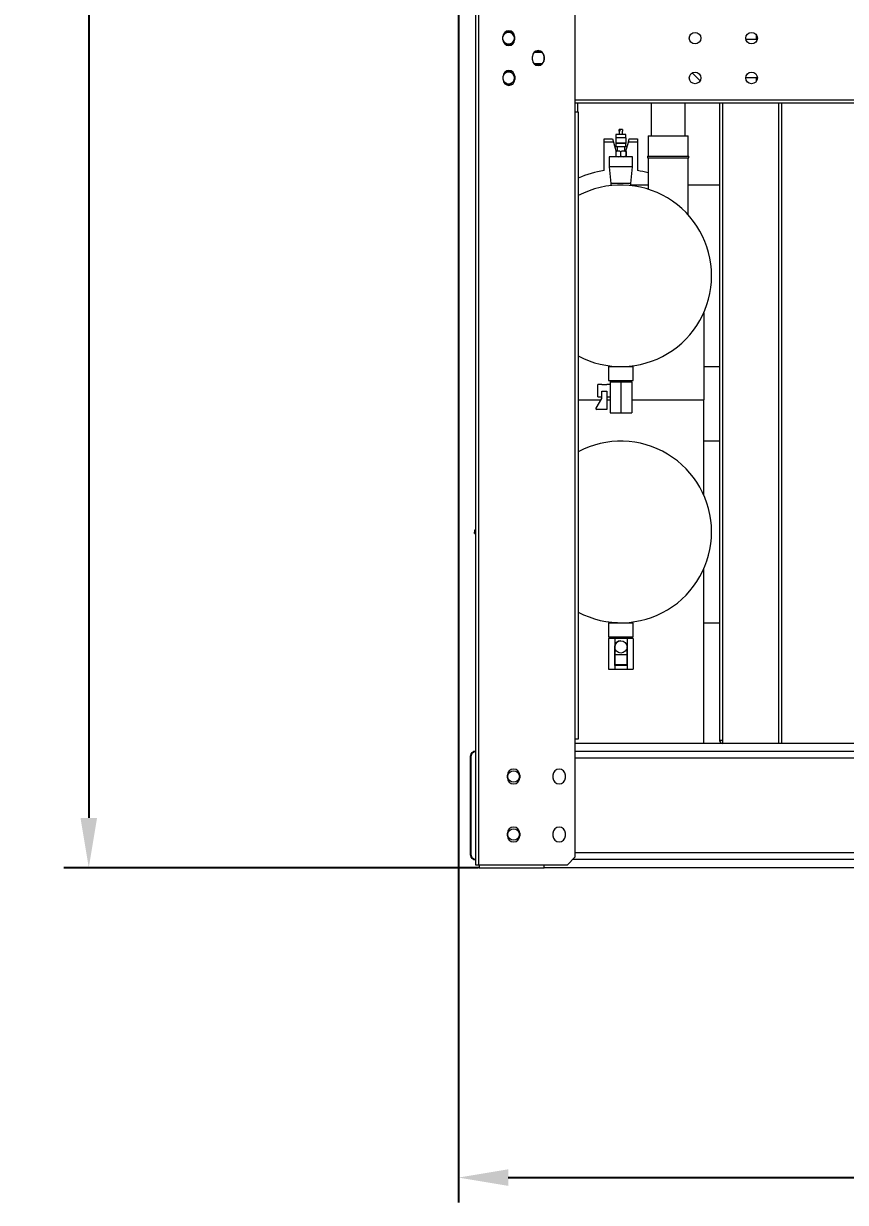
# Model space of a CAD drawing. Header units: millimetres. Extents: x 113490 to 142599, y -20467 to 115.
# Drawn here: x 136550 to 137542, y -8733 to -7311 of the extents above; entities that cross this region are included whole.
import ezdxf

# ---------------------------------------------------------------- set-up
doc = ezdxf.new("R2010")
doc.units = ezdxf.units.MM
doc.layers.add('DV2_0', color=7, linetype='Continuous')
doc.styles.get("Standard").update_dxf_attribs({"font": 'msyh.ttf'})
doc.dimstyles.new('ISO-25', dxfattribs={"dimtxt": 2.5, "dimasz": 2.5, "dimexe": 1.25, "dimexo": 0.625, "dimtad": 1, "dimtxsty": 'Standard', "dimcen": 2.5, "dimadec": 0, "dimazin": 0, "dimtfac": 1, "dimtmove": 0, "dimatfit": 3, "dimfxl": 1, "dimarcsym": 0})

# ---------------------------------------------------------------- blocks, each defined once
blk = doc.blocks.new('*D16')
at = {"color": 0, "lineweight": -2}
for p, q in [((137075, -7126.9), (137075, -8732.8)), ((139355, -7126.9), (139355, -8732.8)), ((137135, -8702.8), (139295, -8702.8))]:
    blk.add_line(p, q, dxfattribs=at)
at = {"color": 0}
for points in [[(137135, -8692.8), (137135, -8712.8), (137075, -8702.8)], [(139295, -8692.8), (139295, -8712.8), (139355, -8702.8)]]:
    blk.add_solid(points, dxfattribs=at)
at = {"layer": 'Defpoints', "color": 0}
for p in [(137075, -7125.9), (139355, -7125.9), (139355, -8702.8)]:
    blk.add_point(p, dxfattribs=at)
at = {"color": 0, "insert": (138215, -8656.9), "char_height": 50, "attachment_point": 5}
blk.add_mtext('2270', dxfattribs=at)
blk = doc.blocks.new('*D17')
at = {"color": 0, "lineweight": -2}
for p, q in [((137147, -5770.2), (136598.8, -5770.2)), ((136628.8, -5830.2), (136628.8, -8269)), ((137099, -8329), (136598.8, -8329))]:
    blk.add_line(p, q, dxfattribs=at)
at = {"color": 0}
for points in [[(136618.8, -5830.2), (136638.8, -5830.2), (136628.8, -5770.2)], [(136618.8, -8269), (136638.8, -8269), (136628.8, -8329)]]:
    blk.add_solid(points, dxfattribs=at)
at = {"layer": 'Defpoints', "color": 0}
for p in [(137148, -5770.2), (136628.8, -8329), (137100, -8329)]:
    blk.add_point(p, dxfattribs=at)
at = {"color": 0, "insert": (136582.9, -7049.6), "char_height": 50, "attachment_point": 5, "rotation": 90}
blk.add_mtext('2560', dxfattribs=at)

msp = doc.modelspace()

# ---------------------------------------------------------------- linework, layer by layer
for p, q in [((137096, -8189), (137095, -8189)), ((137090, -8314), (137090, -8194)), ((137096, -8319), (137095, -8319))]:
    msp.add_line(p, q)
for centre, start, end in [((137095, -8194), 90, 180), ((137095, -8314), 180, 270)]:
    msp.add_arc(centre, 5, start, end)
at = {"layer": 'DV2_0', "color": 7, "linetype": 'Continuous', "lineweight": 15}
for p, q in [((137096, -8326), (137096, -6153)), ((137216, -7417.4), (137216, -7287.4)), ((137133.7, -7320.9), (137138.7, -7320.9)), ((137128.7, -7330.4), (137128.7, -7326.4)), ((137138.7, -7335.9), (137133.7, -7335.9)), ((137142.7, -7326.4), (137142.7, -7330.4)), ((137434.5, -7329.8), (137421.9, -7329.8)), ((137434.5, -7329.8), (137434.5, -7324.5)), ((137164.2, -7354.4), (137164.2, -7350.4)), ((137166.3, -7345.4), (137176.1, -7345.4)), ((137175.4, -7344.8), (137167.1, -7344.8)), ((137177.9, -7348.3), (137177.9, -7356.5)), ((137178.2, -7350.4), (137178.2, -7354.4)), ((137176.1, -7359.4), (137166.3, -7359.4)), ((137166.7, -7359.8), (137175.7, -7359.8)), ((137128.9, -7378.4), (137128.9, -7374.4)), ((137138.7, -7368.9), (137133.7, -7368.9)), ((137142.9, -7374.4), (137142.9, -7378.4)), ((137366.6, -7379.9), (137357, -7370.3)), ((137421.8, -7375.8), (137434.5, -7375.8)), ((137434.5, -7380.3), (137434.5, -7375.8)), ((137133.7, -7383.9), (137138.7, -7383.9)), ((137216, -7406.4), (139214, -7406.4)), ((137219.2, -7417.4), (137219.2, -7406.4)), ((137307.4, -7406.4), (137307.4, -7446)), ((137348.7, -7446), (137348.7, -7406.4)), ((137390, -7406.4), (137390, -8175.4)), ((137465, -7406.4), (137465, -8179)), ((137465, -7406.4), (137465, -8179)), ((137216, -7417.4), (137219.6, -7417.4)), ((137219.6, -7417.4), (137219.6, -8174)), ((137251, -7450), (137261, -7450)), ((137251, -7454), (137251, -7450)), ((137261, -7450), (137262.1, -7454)), ((137265, -7448.5), (137264.8, -7448.7)), ((137277.3, -7448.7), (137264.8, -7448.7)), ((137264.8, -7448.7), (137264.8, -7455.2)), ((137277, -7444.5), (137265, -7444.5)), ((137265, -7444.5), (137265, -7448.5)), ((137277, -7448.5), (137265, -7448.5)), ((137269.9, -7438.5), (137269, -7438.5)), ((137269, -7440.5), (137269, -7438.5)), ((137269.9, -7440.5), (137269, -7440.5)), ((137269, -7440.5), (137269, -7444.5)), ((137273, -7438.5), (137269.9, -7438.5)), ((137269.9, -7438.5), (137269.9, -7440.5)), ((137273, -7438.5), (137273, -7440.5)), ((137273, -7440.5), (137273, -7440.5)), ((137273, -7444.5), (137273, -7440.5)), ((137277, -7448.5), (137277, -7444.5)), ((137277.3, -7448.7), (137277, -7448.5)), ((137277.3, -7455.2), (137277.3, -7448.7)), ((137280, -7454), (137281, -7450)), ((137281, -7450), (137291, -7450)), ((137291, -7450), (137291, -7454)), ((137304, -7446), (137352, -7446)), ((137304, -7446), (137304, -7470.7)), ((137352, -7470.7), (137352, -7446)), ((137251, -7488), (137251, -7454)), ((137262.1, -7454), (137265.1, -7465.4)), ((137277.3, -7455.2), (137264.8, -7455.2)), ((137264.8, -7455.2), (137265, -7455.5)), ((137264.8, -7465.5), (137264.8, -7470.5)), ((137265, -7464.5), (137264.9, -7464.6)), ((137277, -7455.5), (137265, -7455.5)), ((137265, -7455.5), (137265, -7459.5)), ((137277, -7459.5), (137265, -7459.5)), ((137266.3, -7464.5), (137265, -7464.5)), ((137266.3, -7459.5), (137266.3, -7464.5)), ((137270.7, -7465.5), (137270.7, -7470.5)), ((137275.8, -7464.5), (137275.8, -7459.5)), ((137277, -7464.5), (137275.8, -7464.5)), ((137276.9, -7465.5), (137276.9, -7470.5)), ((137277, -7455.5), (137277.3, -7455.2)), ((137277, -7459.5), (137277, -7455.5)), ((137277.2, -7464.6), (137277, -7464.5)), ((137277.1, -7464.7), (137280, -7454)), ((137277.3, -7465.5), (137277.3, -7470.5)), ((137291, -7454), (137291, -7488)), ((137285, -7471.5), (137257, -7471.5)), ((137257, -7471.5), (137257, -7483.5)), ((137285, -7483.5), (137285, -7471.5)), ((137303, -7470.7), (137353, -7470.7)), ((137303, -7470.7), (137303, -7472.7)), ((137303, -7472.7), (137353, -7472.7)), ((137304, -7472.7), (137304, -7510.6)), ((137352, -7541.3), (137352, -7472.7)), ((137353, -7472.7), (137353, -7470.7)), ((137285, -7483.5), (137257, -7483.5)), ((137257, -7483.5), (137259, -7503.5)), ((137283, -7503.5), (137285, -7483.5)), ((137283, -7503.5), (137259, -7503.5)), ((137259, -7503.5), (137259, -7506.1)), ((137283, -7506.1), (137283, -7503.5)), ((137304, -7505.5), (137283, -7505.5)), ((137390, -7505.5), (137352, -7505.5)), ((137371, -7659.6), (137371, -7764.5)), ((137256, -7724.5), (137286, -7724.5)), ((137256, -7724.5), (137256, -7741.5)), ((137257.5, -7723.6), (137257.5, -7724.5)), ((137284.5, -7724.5), (137284.5, -7723.6)), ((137286, -7741.5), (137286, -7724.5)), ((137371, -7724.5), (137390, -7724.5)), ((137243, -7761.2), (137243, -7746.2)), ((137248, -7746.2), (137243, -7746.2)), ((137248, -7746.2), (137254, -7746.2)), ((137258, -7746.2), (137254, -7746.2)), ((137256, -7741.5), (137286, -7741.5)), ((137258, -7741.5), (137258, -7743.5)), ((137258, -7743.5), (137258, -7753.7)), ((137264.5, -7743.5), (137258, -7743.5)), ((137271, -7743.5), (137264.5, -7743.5)), ((137271, -7743.5), (137271, -7780.5)), ((137277.5, -7743.5), (137271, -7743.5)), ((137284, -7743.5), (137277.5, -7743.5)), ((137284, -7743.5), (137284, -7741.5)), ((137284, -7743.5), (137284, -7780.5)), ((137241, -7774.7), (137248, -7763.2)), ((137243, -7761.2), (137248, -7761.2)), ((137248, -7754), (137254, -7754)), ((137248, -7763.2), (137248, -7754)), ((137254, -7754), (137254, -7776.2)), ((137254, -7761.2), (137258, -7761.2)), ((137258, -7753.7), (137258, -7780.5)), ((137219.6, -7764.5), (137247.3, -7764.5)), ((137219.6, -7764.5), (137247.3, -7764.5)), ((137254, -7776.2), (137241.8, -7776.2)), ((137254, -7764.5), (137258, -7764.5)), ((137254, -7764.5), (137258, -7764.5)), ((137284, -7764.5), (137371, -7764.5)), ((137284, -7764.5), (137371, -7764.5)), ((137371, -7879.4), (137371, -7764.5)), ((137258, -7780.5), (137271, -7780.5)), ((137271, -7780.5), (137284, -7780.5)), ((137390, -7814.5), (137371, -7814.5)), ((137094.5, -7922), (137094.5, -7923.7)), ((137096, -7922), (137094.5, -7922)), ((137096, -7923.7), (137094.5, -7923.7)), ((137094.5, -7925.6), (137094.5, -7924.2)), ((137094.5, -7924.2), (137096, -7924.2)), ((137094.5, -7926), (137094.5, -7925.6)), ((137094.5, -7925.6), (137096, -7925.6)), ((137094.5, -7926), (137096, -7926)), ((137371, -8179), (137371, -7968.6)), ((137256, -8033.5), (137286, -8033.5)), ((137256, -8033.5), (137256, -8050.5)), ((137257.5, -8032.6), (137257.5, -8033.5)), ((137284.5, -8033.5), (137284.5, -8032.6)), ((137286, -8050.5), (137286, -8033.5)), ((137371, -8033.5), (137390, -8033.5)), ((137256, -8050.5), (137286, -8050.5)), ((137256, -8052.5), (137256, -8089.5)), ((137259.8, -8052.5), (137256, -8052.5)), ((137258, -8050.5), (137258, -8052.5)), ((137263.5, -8052.5), (137259.8, -8052.5)), ((137263.5, -8052.5), (137263.5, -8089.5)), ((137271, -8052.5), (137263.5, -8052.5)), ((137263.5, -8072.2), (137263.5, -8062.7)), ((137278.5, -8052.5), (137271, -8052.5)), ((137278.5, -8052.5), (137278.5, -8062.7)), ((137282.3, -8052.5), (137278.5, -8052.5)), ((137278.5, -8062.7), (137278.5, -8089.5)), ((137286, -8052.5), (137282.3, -8052.5)), ((137284, -8052.5), (137284, -8050.5)), ((137286, -8052.5), (137286, -8089.5)), ((137278.5, -8072.2), (137263.5, -8072.2)), ((137263.5, -8083.7), (137263.5, -8072.2)), ((137278.5, -8072.2), (137278.5, -8063)), ((137278.5, -8083.7), (137278.5, -8072.2)), ((137256, -8089.5), (137263.5, -8089.5)), ((137263.5, -8085.2), (137263.5, -8083.7)), ((137278.5, -8085.2), (137263.5, -8085.2)), ((137263.5, -8089.5), (137278.5, -8089.5)), ((137278.5, -8083.7), (137278.5, -8085.2)), ((137278.5, -8089.5), (137286, -8089.5)), ((137219.6, -8174), (137216, -8174)), ((137216, -8316), (137216, -8174)), ((137393.6, -8175.4), (137390, -8175.4)), ((137393.6, -8175.4), (137393.6, -8179)), ((139214, -8179), (137216, -8179)), ((139214, -8189), (137216, -8189)), ((137134, -8220.5), (137134, -8217.5)), ((137149, -8217.5), (137149, -8220.5)), ((137189, -8217.5), (137189, -8220.5)), ((137204, -8220.5), (137204, -8217.5)), ((137134, -8290.5), (137134, -8287.5)), ((137149, -8287.5), (137149, -8290.5)), ((137189, -8287.5), (137189, -8290.5)), ((137204, -8290.5), (137204, -8287.5)), ((137206, -8326), (137216, -8316)), ((137099.6, -8326), (137096, -8326)), ((137206, -8326), (137099.6, -8326)), ((137100, -8326), (137100, -8329)), ((137100, -8329), (137178.5, -8329)), ((137178.5, -8329), (137178.5, -8326)), ((139251.5, -8329), (137178.5, -8329)), ((139217, -8319), (137213, -8319))]:
    msp.add_line(p, q, dxfattribs=at)
at = {"layer": 'DV2_0', "color": 7, "linetype": 'Continuous', "lineweight": 20}
for p, q in [((137099.6, -8326), (137099.6, -6153)), ((137216, -7402.8), (139214, -7402.8)), ((137393.6, -7406.4), (137393.6, -8175.4)), ((137461.4, -7406.4), (137461.4, -8179)), ((137216, -8174), (137216, -7417.4)), ((137262.1, -7454), (137251, -7454)), ((137291, -7454), (137280, -7454)), ((137263.5, -8083.7), (137278.5, -8083.7)), ((139214, -8197), (137216, -8197)), ((139214, -8311), (137216, -8311))]:
    msp.add_line(p, q, dxfattribs=at)
at = {"layer": 'DV2_0', "color": 7, "linetype": 'Continuous', "lineweight": 15}
for centre, radius in [((137360.5, -7328.4), 7), ((137428.7, -7328.4), 7), ((137360.5, -7376.4), 7), ((137428.7, -7376.4), 7), ((137271, -8062.7), 7.5), ((137141.5, -8219), 7), ((137141.5, -8289), 7)]:
    msp.add_circle(centre, radius, dxfattribs=at)
for centre, radius, start, end in [((137135.7, -7326.4), 7, 0, 180), ((137135.5, -7328.4), 7, 0, 166.2709), ((137133.7, -7328.4), 7.5, 90, 113.9338), ((137138.7, -7328.4), 7.5, 78.2986, 90), ((137135.5, -7328.4), 7, 193.7291, 0), ((137135.7, -7330.4), 7, 180, 0), ((137133.7, -7328.4), 7.5, 246.0661, 270), ((137138.7, -7328.4), 7.5, 270, 281.7014), ((137171.2, -7350.4), 7, 0, 180), ((137171.2, -7354.4), 7, 180, 0), ((137135.9, -7374.4), 7, 0, 180), ((137135.5, -7376.4), 7, 0, 160.313), ((137135.5, -7376.4), 7, 199.687, 0), ((137135.9, -7378.4), 7, 180, 0), ((137133.7, -7376.4), 7.5, 90, 111.1257), ((137138.7, -7376.4), 7.5, 76.1694, 90), ((137133.7, -7376.4), 7.5, 248.8743, 270), ((137138.7, -7376.4), 7.5, 270, 283.8306), ((137267.7, -7469.7), 5.14, 55.0808, 124.9192), ((137273.8, -7470.2), 5.67, 56.7064, 123.2936), ((137267.7, -7466.3), 5.14, 235.0808, 304.9192), ((137273.8, -7465.7), 5.67, 236.7064, 303.2936), ((137271, -7615), 128.5, 98.954, 113.5782), ((137271, -7615), 128.5, 75.1146, 81.046), ((137271, -7615), 109.5, 0, 117.9958), ((137271, -7615), 109.5, 242.0042, 0), ((137241.8, -7775.2), 1, 148.3925, 270), ((137271, -7924), 109.5, 0, 117.9958), ((137271, -7924), 109.5, 242.0042, 0), ((137271, -8062.7), 7.5, 90, 180), ((137393.6, -8175.4), 3.6, 180, 270), ((137393.6, -8175.4), 0.6, 180, 270), ((137393.6, -8175.4), 0.6, 180, 270), ((137141.5, -8217.5), 7.5, 0, 180), ((137196.5, -8217.5), 7.5, 0, 180), ((137141.5, -8220.5), 7.5, 180, 0), ((137196.5, -8220.5), 7.5, 180, 0), ((137141.5, -8287.5), 7.5, 0, 180), ((137196.5, -8287.5), 7.5, 0, 180), ((137141.5, -8290.5), 7.5, 180, 0), ((137196.5, -8290.5), 7.5, 180, 0)]:
    msp.add_arc(centre, radius, start, end, dxfattribs=at)
for points in [[(137276.9, -7465.5), (137276.9, -7465.2), (137277, -7465), (137277, -7464.7), (137277, -7464.6), (137277.1, -7464.6), (137277.1, -7464.5), (137277.1, -7464.5), (137277.1, -7464.6), (137277.2, -7465), (137277.2, -7465.2), (137277.3, -7465.5)], [(137276.9, -7470.5), (137276.9, -7470.7), (137277, -7471), (137277, -7471.2), (137277, -7471.3), (137277.1, -7471.4), (137277.1, -7471.4), (137277.1, -7471.4), (137277.1, -7471.3), (137277.2, -7471), (137277.2, -7470.7), (137277.3, -7470.5)]]:
    msp.add_open_spline(points, degree=3, knots=[0, 0, 0, 0, 0.25, 0.25, 0.375, 0.375, 0.5, 0.5, 0.75, 0.75, 1, 1, 1, 1], dxfattribs=at)

# ---------------------------------------------------------------- dimensions: what is measured, and where the dimension line sits
at = {"color": 1}
dim = msp.add_linear_dim(base=(136628.8, -8329), p1=(137148, -5770.2), p2=(137100, -8329), angle=90, text='2560', dimstyle='ISO-25', override={"dimtxt": 50, "dimasz": 60, "dimexe": 30, "dimexo": 1, "dimgap": 20, "dimdec": 0}, dxfattribs=at)
dim.commit()
dim.dimension.update_dxf_attribs({"geometry": '*D17', "text_midpoint": (136582.9, -7049.6)})
dim = msp.add_linear_dim(base=(139355, -8702.8), p1=(137075, -7125.9), p2=(139355, -7125.9), text='2270', dimstyle='ISO-25', override={"dimtxt": 50, "dimasz": 60, "dimexe": 30, "dimexo": 1, "dimgap": 20, "dimdec": 0}, dxfattribs=at)
dim.commit()
dim.dimension.update_dxf_attribs({"geometry": '*D16', "text_midpoint": (138215, -8656.9)})

doc.saveas('drawing.dxf')
